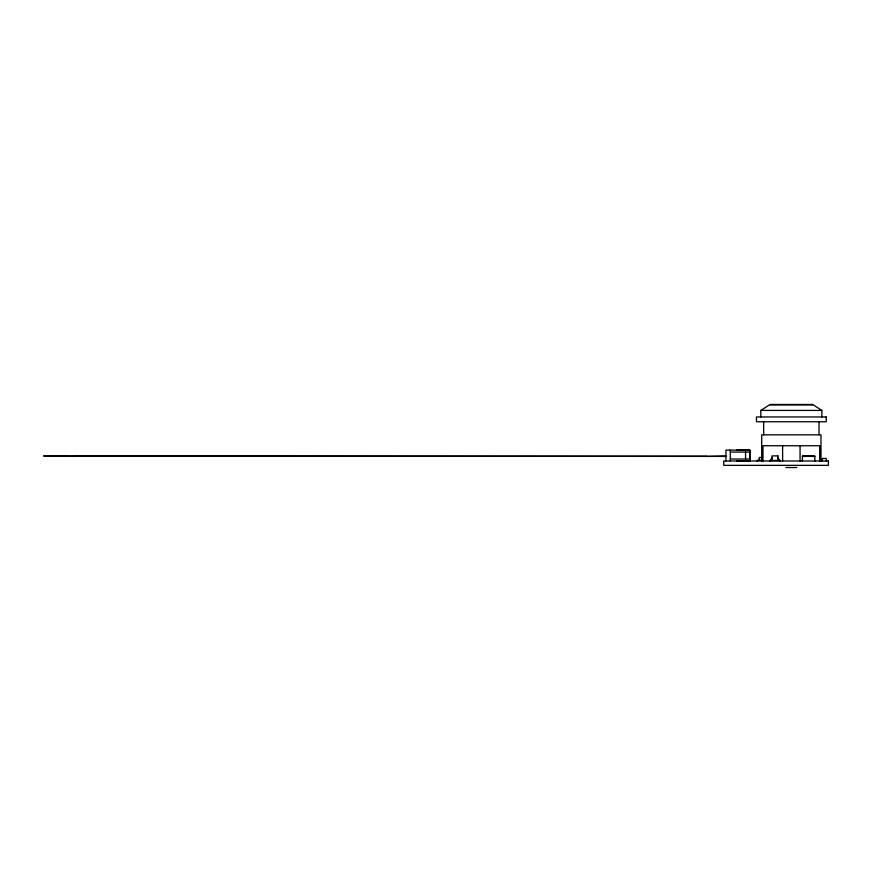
<?xml version="1.0" encoding="UTF-8"?>
<svg xmlns="http://www.w3.org/2000/svg" width="872" height="872" viewBox="0 0 872 872"><rect width="100%" height="100%" fill="white"/><g stroke="black" fill="none" stroke-linecap="round" stroke-linejoin="round"><path stroke-width="1.31" d="M770.172 460.994L772.014 458.509M802.24 460.994L802.556 455.893L814.677 455.893L814.993 460.994M760.82 416.958L760.82 410.418L770.063 404.466L812.617 404.466L821.86 410.418L821.86 416.958M770.063 404.902L812.617 404.902M760.82 410.418L821.86 410.418M749.92 450.312L736.84 450.094M730.3 452.056L749.702 452.056M725.94 455.98L706.32 456.416M74.12 456.198L706.32 456.198M802.24 456.405L814.993 456.405M726.223 456.416L43.6 455.98L74.12 456.416M761.736 457.506L759.174 457.506L759.174 460.296M772.014 457.996L769.562 460.994M777.922 457.931L780.364 460.994M730.3 459.032L749.702 459.032M761.736 460.296L757.081 460.296L757.081 460.994M749.92 460.776L736.84 460.994M785.89 467.534L796.79 467.534M777.922 458.443L779.753 460.994M826.22 460.994L826.22 458.443L822.394 458.443L822.394 460.994M820.988 460.994L820.988 434.834L761.692 434.834L761.692 460.994M819.68 460.994L819.713 445.734L762.967 445.734L762.967 460.994M819.026 421.754L819.026 434.834M800.06 445.734L800.06 460.994M782.62 445.734L782.62 460.994M763.654 421.754L763.654 434.834M749.92 460.994L749.92 450.094L725.94 450.094L725.94 460.994M749.702 450.312L749.702 460.994M745.56 452.056L745.56 459.032M730.3 450.094L730.3 460.994M826.22 416.958L756.46 416.958L756.46 421.754L826.22 421.754L826.22 416.958M777.922 455.893L772.014 455.893L772.014 460.481L777.922 460.481L777.922 455.893M828.4 460.994L723.76 460.994L723.76 465.354L828.4 465.354L828.4 460.994"/></g></svg>
